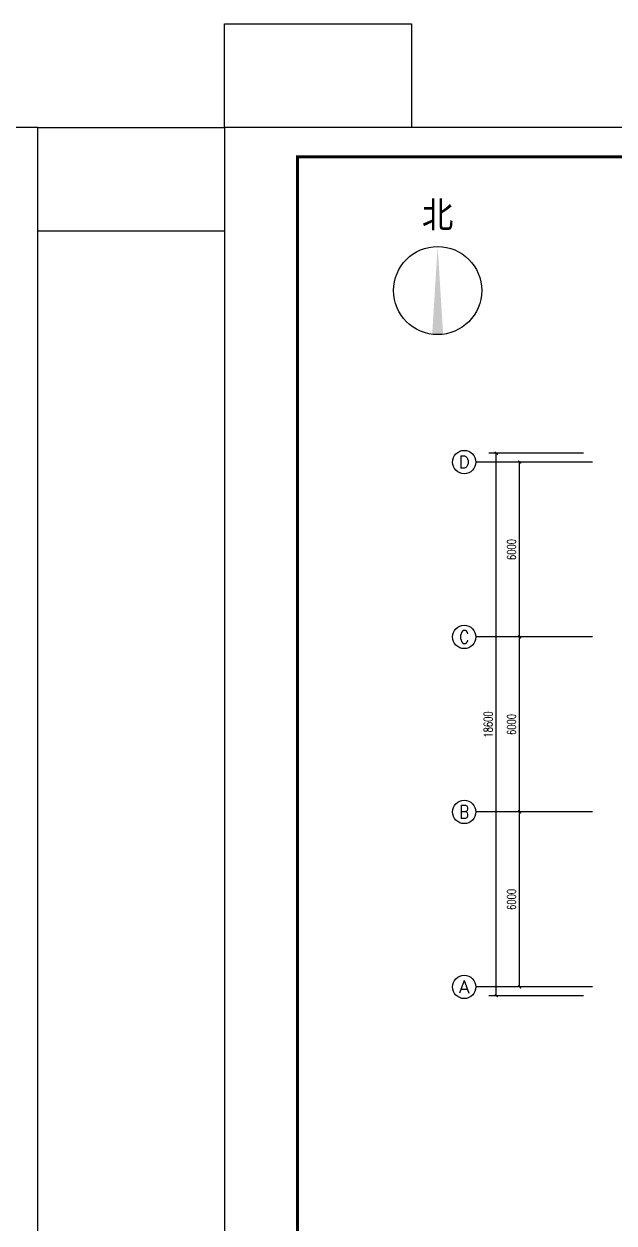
# Model space of a CAD drawing. Extents: x 1151645 to 1632247, y -116298 to 25377.
# Drawn here: x 1426756 to 1447009, y -79163 to -38045 of the extents above; entities that cross this region are included whole.
import ezdxf
from ezdxf.enums import TextEntityAlignment as Align

# ---------------------------------------------------------------- set-up
doc = ezdxf.new("R2010")
doc.units = 0
doc.header["$LTSCALE"] = 1000
doc.header["$MEASUREMENT"] = 0
doc.layers.get('0').update_dxf_attribs({"linetype": 'CONTINUOUS'})
doc.layers.get('Defpoints').update_dxf_attribs({"linetype": 'CONTINUOUS'})
doc.layers.add('_0', color=7, linetype='CONTINUOUS', lineweight=25)
for name, color, linetype in [('AXIS_TEXT', 7, 'CONTINUOUS'), ('PUB_TITLE', 4, 'CONTINUOUS'), ('建筑底图', 251, 'CONTINUOUS')]:
    doc.layers.add(name, color=color, linetype=linetype)
doc.styles.add('_TCH_AXIS', font='COMPLEX', dxfattribs={"bigfont": 'GBCBIG'})
doc.styles.add('_TCH_DIM_T3', font='SIMPLEX', dxfattribs={"width": 0.705882, "bigfont": 'GBCBIG'})
doc.styles.add('COMPLEX', font='COMPLEX')
doc.styles.add('HT', font='')
doc.styles.get('HT').set_extended_font_data('SimSun')
doc.dimstyles.new('_TCH_ARCH&&100', dxfattribs={"dimtxt": 297.5, "dimasz": 100, "dimexe": 250, "dimexo": 300, "dimgap": 126.25, "dimtad": 1, "dimdec": 0, "dimzin": 0, "dimdsep": 46, "dimtxsty": '_TCH_DIM_T3', "dimblk": 'ARCHTICK', "dimcen": 0.09, "dimclrt": 7, "dimazin": 2, "dimtfac": 1, "dimtdec": 0, "dimtix": 1, "dimtmove": 2, "dimatfit": 3, "dimfxl": 0, "dimtolj": 1, "dimtzin": 0, "dimarcsym": 0})

# ---------------------------------------------------------------- blocks, each defined once
blk = doc.blocks.new('_NORTH')
blk.add_circle((0, 0), 1200)
blk.add_solid([(-1191, 149), (-1191, -149), (1200, 0)])
blk = doc.blocks.new('_AXISO')
blk.add_circle((0, 0), 0.5)
at = {"layer": 'AXIS_TEXT', "style": 'COMPLEX', "width": 1.041667}
blk.add_attdef('A', text='', height=0.56, dxfattribs=at).set_placement((-0.25, -0.28), (0.25, -0.28), align=Align.FIT)
blk = doc.blocks.new('_ArchTick')
at = {"color": 0, "linetype": 'ByBlock', "const_width": 0.4}
blk.add_lwpolyline([(-0.5, -0.5), (0.5, 0.5)], dxfattribs=at)
blk = doc.blocks.new('*D174')
at = {"layer": 'Defpoints', "color": 0, "transparency": 16777216}
for p in [(1443766, -53067), (1446266, -53067), (1446266, -59067)]:
    blk.add_point(p, dxfattribs=at)
at = {"layer": '建筑底图', "color": 0, "lineweight": -2, "transparency": 16777216}
for p, q in [((1445966, -53067), (1443516, -53067)), ((1443766, -59067), (1443766, -53067)), ((1445966, -59067), (1443516, -59067))]:
    blk.add_line(p, q, dxfattribs=at)
at = {"layer": '建筑底图', "color": 0, "lineweight": -2, "transparency": 16777216, "xscale": 100, "yscale": 100, "zscale": 100}
for p, rotation in [((1443766, -53067), 90), ((1443766, -59067), 270)]:
    blk.add_blockref('_ArchTick', p, dxfattribs=dict(at, rotation=rotation))
at = {"layer": '建筑底图', "color": 7, "transparency": 16777216, "insert": (1443491, -56067), "char_height": 297.5, "attachment_point": 5, "rotation": 90, "style": '_TCH_DIM_T3'}
blk.add_mtext('\\A1;6000', dxfattribs=at)
blk = doc.blocks.new('*D175')
at = {"layer": 'Defpoints', "color": 0, "transparency": 16777216}
for p in [(1443766, -59067), (1446266, -59067), (1446266, -65067)]:
    blk.add_point(p, dxfattribs=at)
at = {"layer": '建筑底图', "color": 0, "lineweight": -2, "transparency": 16777216}
for p, q in [((1445966, -59067), (1443516, -59067)), ((1443766, -65067), (1443766, -59067)), ((1445966, -65067), (1443516, -65067))]:
    blk.add_line(p, q, dxfattribs=at)
at = {"layer": '建筑底图', "color": 0, "lineweight": -2, "transparency": 16777216, "xscale": 100, "yscale": 100, "zscale": 100}
for p, rotation in [((1443766, -59067), 90), ((1443766, -65067), 270)]:
    blk.add_blockref('_ArchTick', p, dxfattribs=dict(at, rotation=rotation))
at = {"layer": '建筑底图', "color": 7, "transparency": 16777216, "insert": (1443491, -62067), "char_height": 297.5, "attachment_point": 5, "rotation": 90, "style": '_TCH_DIM_T3'}
blk.add_mtext('\\A1;6000', dxfattribs=at)
blk = doc.blocks.new('*D176')
at = {"layer": 'Defpoints', "color": 0, "transparency": 16777216}
for p in [(1443766, -65067), (1446266, -65067), (1446266, -71067)]:
    blk.add_point(p, dxfattribs=at)
at = {"layer": '建筑底图', "color": 0, "lineweight": -2, "transparency": 16777216}
for p, q in [((1445966, -65067), (1443516, -65067)), ((1443766, -71067), (1443766, -65067)), ((1445966, -71067), (1443516, -71067))]:
    blk.add_line(p, q, dxfattribs=at)
at = {"layer": '建筑底图', "color": 0, "lineweight": -2, "transparency": 16777216, "xscale": 100, "yscale": 100, "zscale": 100}
for p, rotation in [((1443766, -65067), 90), ((1443766, -71067), 270)]:
    blk.add_blockref('_ArchTick', p, dxfattribs=dict(at, rotation=rotation))
at = {"layer": '建筑底图', "color": 7, "transparency": 16777216, "insert": (1443491, -68067), "char_height": 297.5, "attachment_point": 5, "rotation": 90, "style": '_TCH_DIM_T3'}
blk.add_mtext('\\A1;6000', dxfattribs=at)
blk = doc.blocks.new('*D177')
at = {"layer": 'Defpoints', "color": 0, "transparency": 16777216}
for p in [(1442966, -52767), (1446266, -52767), (1446266, -71367)]:
    blk.add_point(p, dxfattribs=at)
at = {"layer": '建筑底图', "color": 0, "lineweight": -2, "transparency": 16777216}
for p, q in [((1445966, -52767), (1442716, -52767)), ((1442966, -71367), (1442966, -52767)), ((1445966, -71367), (1442716, -71367))]:
    blk.add_line(p, q, dxfattribs=at)
at = {"layer": '建筑底图', "color": 0, "lineweight": -2, "transparency": 16777216, "xscale": 100, "yscale": 100, "zscale": 100}
for p, rotation in [((1442966, -52767), 90), ((1442966, -71367), 270)]:
    blk.add_blockref('_ArchTick', p, dxfattribs=dict(at, rotation=rotation))
at = {"layer": '建筑底图', "color": 7, "transparency": 16777216, "insert": (1442691, -62067), "char_height": 297.5, "attachment_point": 5, "rotation": 90, "style": '_TCH_DIM_T3'}
blk.add_mtext('\\A1;18600', dxfattribs=at)

msp = doc.modelspace()

# ---------------------------------------------------------------- linework, layer by layer
at = {"layer": '_0', "color": 0}
for points in [[(1433643.5, -38044.7), (1440055.9, -38044.7), (1440055.9, -41598.1), (1433643.5, -41598.1)], [(1427231.1, -41598.1), (1433643.5, -41598.1), (1433643.5, -45151.5), (1427231.1, -45151.5)]]:
    msp.add_lwpolyline(points, close=True, dxfattribs=at)
at = {"layer": 'PUB_TITLE', "color": 4}
for points in [[(1343131.1, -100998.1), (1427231.1, -100998.1), (1427231.1, -41598.1), (1343131.1, -41598.1)], [(1433643.5, -100998.1), (1517743.5, -100998.1), (1517743.5, -41598.1), (1433643.5, -41598.1)]]:
    msp.add_lwpolyline(points, close=True, dxfattribs=at)
at = {"layer": 'PUB_TITLE', "color": 4, "const_width": 100}
msp.add_lwpolyline([(1436143.5, -99998.1), (1516743.5, -99998.1), (1516743.5, -42598.1), (1436143.5, -42598.1)], close=True, dxfattribs=at)
at = {"layer": '建筑底图'}
for p, q in [((1446266.2, -53066.8), (1442266.2, -53066.8)), ((1446266.2, -59066.8), (1442266.2, -59066.8)), ((1446266.2, -65066.8), (1442266.2, -65066.8)), ((1446266.2, -71066.8), (1442266.2, -71066.8))]:
    msp.add_line(p, q, dxfattribs=at)

# ---------------------------------------------------------------- block references
at = {"layer": '建筑底图', "xscale": 1.260000000009313, "yscale": 1.260000000009313, "zscale": 1.260000000009313, "rotation": 90}
msp.add_blockref('_NORTH', (1440954.4, -47186.3), dxfattribs=at)
at = {"layer": '建筑底图'}
ref = msp.add_blockref('_AXISO', (1441866.2, -53066.8), dxfattribs=dict(at, xscale=800, yscale=800, zscale=800))
ref.add_attrib('A', 'D', dxfattribs={"layer": 'AXIS_TEXT', "color": 0, "height": 425.2, "style": '_TCH_AXIS', "width": 1.058824}).set_placement((1441684, -53279.4), (1442048.4, -53279.4), align=Align.FIT)
ref = msp.add_blockref('_AXISO', (1441866.2, -59066.8), dxfattribs=dict(at, xscale=800, yscale=800, zscale=800))
ref.add_attrib('A', 'C', dxfattribs={"layer": 'AXIS_TEXT', "color": 0, "height": 435.3, "style": '_TCH_AXIS', "width": 1.133333}).set_placement((1441690.1, -59284.4), (1442042.4, -59284.4), align=Align.FIT)
ref = msp.add_blockref('_AXISO', (1441866.2, -65066.8), dxfattribs=dict(at, xscale=800, yscale=800, zscale=800))
ref.add_attrib('A', 'B', dxfattribs={"layer": 'AXIS_TEXT', "color": 0, "height": 455.7, "style": '_TCH_AXIS', "width": 0.882353}).set_placement((1441703.5, -65294.6), (1442029, -65294.6), align=Align.FIT)
ref = msp.add_blockref('_AXISO', (1441866.2, -71066.8), dxfattribs=dict(at, xscale=800, yscale=800, zscale=800))
ref.add_attrib('A', 'A', dxfattribs={"layer": 'AXIS_TEXT', "color": 0, "height": 435.3, "style": '_TCH_AXIS', "width": 0.944444}).set_placement((1441690.1, -71284.4), (1442042.4, -71284.4), align=Align.FIT)

# ---------------------------------------------------------------- texts
at = {"layer": '建筑底图', "style": 'HT', "width": 0.88}
msp.add_text('北', height=900.8, dxfattribs=at).set_placement((1440412.8, -45038))

# ---------------------------------------------------------------- dimensions: what is measured, and where the dimension line sits
at = {"layer": '建筑底图'}
for p1, p2, distance, picture, middle in [((1446266.2, -71366.8), (1446266.2, -52766.8), 3300, '*D177', (1442691.2, -62066.8)), ((1446266.2, -59066.8), (1446266.2, -53066.8), 2500, '*D174', (1443491.2, -56066.8)), ((1446266.2, -65066.8), (1446266.2, -59066.8), 2500, '*D175', (1443491.2, -62066.8)), ((1446266.2, -71066.8), (1446266.2, -65066.8), 2500, '*D176', (1443491.2, -68066.8))]:
    dim = msp.add_aligned_dim(p1=p1, p2=p2, distance=distance, dimstyle='_TCH_ARCH&&100', dxfattribs=at)
    dim.commit()
    dim.dimension.update_dxf_attribs({"geometry": picture, "text_midpoint": middle})

doc.saveas('drawing.dxf')
